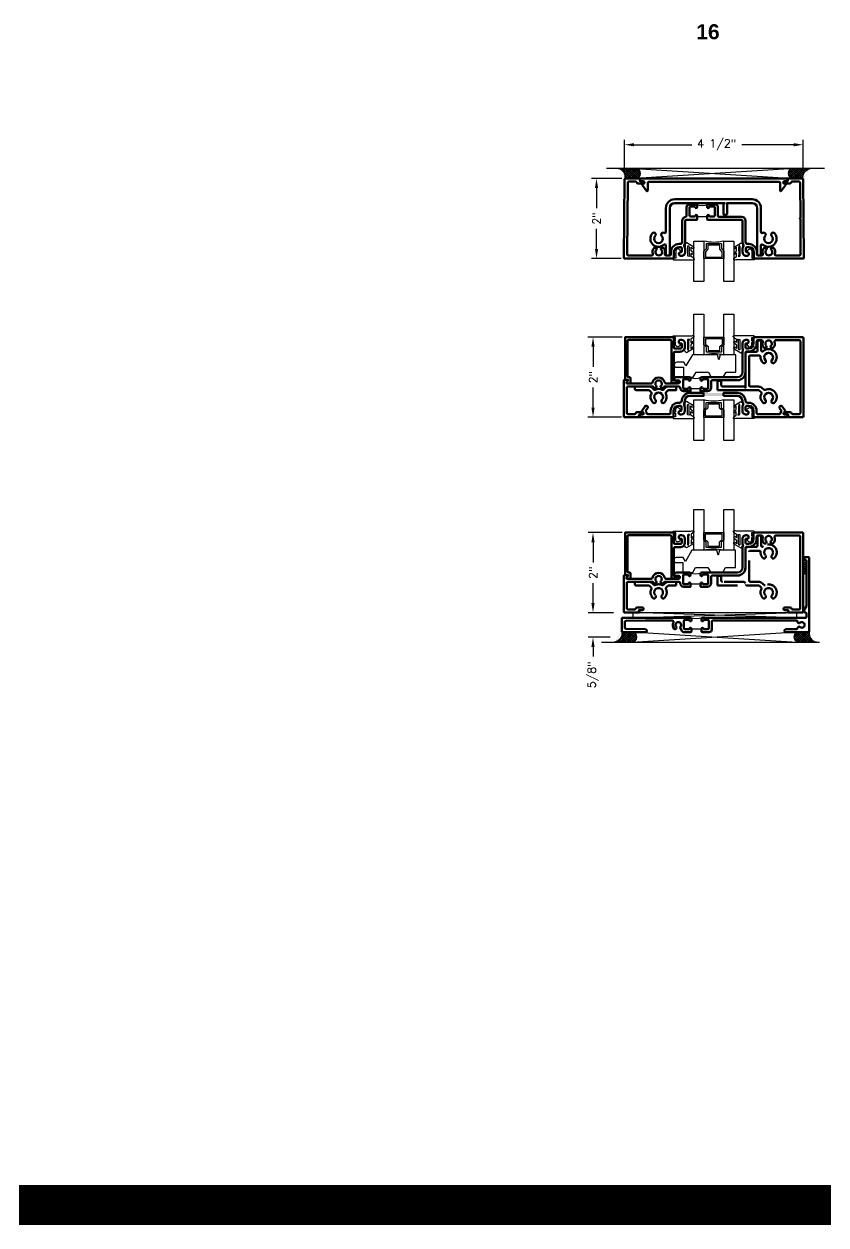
# Model space of a CAD drawing. Extents: x 0 to 139, y -15 to 75.
# Drawn here: x 31.69 to 36.7, y -0.25 to 7.26 of the extents above; entities that cross this region are included whole.
import ezdxf

# ---------------------------------------------------------------- set-up
doc = ezdxf.new("R2010")
doc.units = 0
doc.header["$MEASUREMENT"] = 0
doc.header["$PDMODE"] = 3
doc.linetypes.add('HIDDEN2', pattern=[0.1875, 0.125, -0.0625])
doc.layers.get('DEFPOINTS').update_dxf_attribs({"linetype": 'CONTINUOUS'})
for name, color, linetype in [('R-ANNO-DIMS', 3, 'CONTINUOUS'), ('R-ANNO-TEXT', 6, 'CONTINUOUS'), ('R-Det1', 4, 'CONTINUOUS'), ('R-Det2', 2, 'CONTINUOUS'), ('R-DET3', 5, 'CONTINUOUS'), ('R-OTLN', 1, 'CONTINUOUS'), ('R-PAT1', 5, 'CONTINUOUS'), ('TITLE', 7, 'CONTINUOUS')]:
    doc.layers.add(name, color=color, linetype=linetype)
doc.styles.get("Standard").update_dxf_attribs({"font": 'simplex'})
doc.styles.add('style1', font='arialbd.ttf')
doc.dimstyles.new('1-4size', dxfattribs={"dimtxt": 0.05, "dimasz": 0.06, "dimexe": 0.03125, "dimexo": 0.03125, "dimgap": 0.03125, "dimtad": 0, "dimdec": 5, "dimlfac": 4, "dimzin": 4, "dimdsep": 46, "dimlunit": 5, "dimtxsty": 'Standard', "dimcen": 0, "dimclrd": 256, "dimclre": 256, "dimclrt": 256, "dimadec": 0, "dimazin": 1, "dimtfac": 1, "dimtdec": 5, "dimtofl": 0, "dimtmove": 0, "dimatfit": 3, "dimfxl": 0, "dimfrac": 2, "dimtolj": 1, "dimtzin": 4, "dimarcsym": 0})
pattern_1 = [(45, (35.042626, 4.356529), (-0.006629126, 0.006629126), []), (135, (35.042626, 4.356529), (-0.006629126, -0.006629126), [])]
pattern_2 = [(45, (34.867723, 2.025177), (-0.006629126, 0.006629126), []), (135, (34.867723, 2.025177), (-0.006629126, -0.006629126), [])]

# ---------------------------------------------------------------- blocks, each defined once
blk = doc.blocks.new('*D102')
at = {"layer": 'DEFPOINTS', "color": 0}
for p in [(35.2461, 5.3025), (35.4587, 5.3025), (35.4553, 4.8026)]:
    blk.add_point(p, dxfattribs=at)
at = {"layer": 'R-ANNO-DIMS', "lineweight": -2}
for p, q in [((35.4274, 5.3025), (35.2148, 5.3025)), ((35.2461, 5.2425), (35.2461, 5.1172)), ((35.2461, 4.8626), (35.2461, 4.988)), ((35.4241, 4.8026), (35.2148, 4.8026))]:
    blk.add_line(p, q, dxfattribs=at)
at = {"layer": 'R-ANNO-DIMS'}
for points in [[(35.2361, 5.2425), (35.2561, 5.2425), (35.2461, 5.3025)], [(35.2361, 4.8626), (35.2561, 4.8626), (35.2461, 4.8026)]]:
    blk.add_solid(points, dxfattribs=at)
at = {"layer": 'R-ANNO-DIMS', "insert": (35.2461, 5.0526), "char_height": 0.05, "attachment_point": 5, "rotation": 90}
blk.add_mtext('\\A1;2"', dxfattribs=at)
blk = doc.blocks.new('*D89')
at = {"layer": 'DEFPOINTS', "color": 0}
for p in [(35.2682, 6.2943), (35.4567, 6.2943), (35.4533, 5.7944)]:
    blk.add_point(p, dxfattribs=at)
at = {"layer": 'R-ANNO-DIMS', "lineweight": -2}
for p, q in [((35.4254, 6.2943), (35.237, 6.2943)), ((35.2682, 6.2343), (35.2682, 6.1089)), ((35.2682, 5.8544), (35.2682, 5.9798)), ((35.422, 5.7944), (35.237, 5.7944))]:
    blk.add_line(p, q, dxfattribs=at)
at = {"layer": 'R-ANNO-DIMS'}
for points in [[(35.2582, 6.2343), (35.2782, 6.2343), (35.2682, 6.2943)], [(35.2582, 5.8544), (35.2782, 5.8544), (35.2682, 5.7944)]]:
    blk.add_solid(points, dxfattribs=at)
at = {"layer": 'R-ANNO-DIMS', "insert": (35.2682, 6.0443), "char_height": 0.05, "attachment_point": 5, "rotation": 90}
blk.add_mtext('\\A1;2"', dxfattribs=at)
blk = doc.blocks.new('*D90')
at = {"layer": 'DEFPOINTS', "color": 0}
for p in [(36.5595, 6.5053), (35.443, 6.2905), (36.5595, 6.2905)]:
    blk.add_point(p, dxfattribs=at)
at = {"layer": 'R-ANNO-DIMS', "lineweight": -2}
for p, q in [((35.443, 6.3218), (35.443, 6.5366)), ((36.5595, 6.3218), (36.5595, 6.5366)), ((35.503, 6.5053), (35.8629, 6.5053)), ((36.4995, 6.5053), (36.1754, 6.5053))]:
    blk.add_line(p, q, dxfattribs=at)
at = {"layer": 'R-ANNO-DIMS'}
for points in [[(35.503, 6.5153), (35.503, 6.4953), (35.443, 6.5053)], [(36.4995, 6.5153), (36.4995, 6.4953), (36.5595, 6.5053)]]:
    blk.add_solid(points, dxfattribs=at)
at = {"layer": 'R-ANNO-DIMS', "insert": (36.0192, 6.5053), "char_height": 0.05, "attachment_point": 5}
blk.add_mtext('\\A1;4 1/2"', dxfattribs=at)
blk = doc.blocks.new('*D88')
at = {"layer": 'DEFPOINTS', "color": 0}
for p in [(35.4587, 4.0811), (35.2461, 3.5805), (35.4063, 3.5805)]:
    blk.add_point(p, dxfattribs=at)
at = {"layer": 'R-ANNO-DIMS', "lineweight": -2}
for p, q in [((35.4275, 4.0811), (35.2149, 4.0811)), ((35.2461, 4.0211), (35.2461, 3.8954)), ((35.2461, 3.6405), (35.2461, 3.7662)), ((35.3751, 3.5805), (35.2149, 3.5805))]:
    blk.add_line(p, q, dxfattribs=at)
at = {"layer": 'R-ANNO-DIMS'}
for points in [[(35.2361, 4.0211), (35.2561, 4.0211), (35.2461, 4.0811)], [(35.2361, 3.6405), (35.2561, 3.6405), (35.2461, 3.5805)]]:
    blk.add_solid(points, dxfattribs=at)
at = {"layer": 'R-ANNO-DIMS', "insert": (35.2461, 3.8308), "char_height": 0.05, "attachment_point": 5, "rotation": 90}
blk.add_mtext('\\A1;2"', dxfattribs=at)
blk = doc.blocks.new('*D106')
at = {"layer": 'DEFPOINTS', "color": 0}
for p in [(35.2461, 3.5805), (35.4063, 3.5805), (35.384, 3.4272)]:
    blk.add_point(p, dxfattribs=at)
at = {"layer": 'R-ANNO-DIMS', "lineweight": -2}
for p, q in [((35.2461, 3.6405), (35.2461, 3.7005)), ((35.3751, 3.5805), (35.2149, 3.5805)), ((35.3528, 3.4272), (35.2149, 3.4272)), ((35.2461, 3.3672), (35.2461, 3.3072))]:
    blk.add_line(p, q, dxfattribs=at)
at = {"layer": 'R-ANNO-DIMS'}
for points in [[(35.2361, 3.6405), (35.2561, 3.6405), (35.2461, 3.5805)], [(35.2361, 3.3672), (35.2561, 3.3672), (35.2461, 3.4272)]]:
    blk.add_solid(points, dxfattribs=at)
at = {"layer": 'R-ANNO-DIMS', "insert": (35.2461, 3.1926), "char_height": 0.05, "attachment_point": 5, "rotation": 90}
blk.add_mtext('\\A1;5/8"', dxfattribs=at)
blk = doc.blocks.new('P2728 compress')
at = {"layer": 'R-Det2'}
for points in [[(175.978, 42.937), (176.028, 42.864), (176.119, 42.864), (176.088, 42.905)], [(176.117, 42.931), (176.175, 42.864), (176.267, 42.864), (176.235, 42.902)]]:
    blk.add_lwpolyline(points, dxfattribs=at)
blk.add_lwpolyline([(176.266, 42.927), (176.372, 42.753, -0.301952), (176.324, 42.713), (176.124, 42.713, 0.414214), (176.044, 42.633), (176.044, 42.594, 0.388879), (176.081, 42.554), (176.097, 42.553, 0.440011), (176.14, 42.593), (176.14, 42.607, -0.668179), (176.157, 42.614), (176.206, 42.566, -0.668179), (176.17, 42.48), (176.111, 42.48), (176.083, 42.441, -0.836323), (176.069, 42.447), (176.078, 42.48), (175.994, 42.48, 0.414214), (175.988, 42.474), (175.988, 42.424, -0.414214), (175.982, 42.418), (175.954, 42.418, -0.414214), (175.948, 42.424), (175.948, 42.862, 0.083245), (175.94, 42.911), (175.94, 42.911)], format="xyb", dxfattribs=at)
at = {"layer": 'R-Det2', "lineweight": 25}
blk.add_lwpolyline([(176.039, 42.79, 0.372312), (176.054, 42.778), (176.284, 42.778, 0.668179), (176.295, 42.803), (176.252, 42.812), (176.078, 42.811), (176.034, 42.824)], format="xyb", close=True, dxfattribs=at)
at = {"layer": 'R-Det2', "ltscale": 0.1}
for centre, radius, start, end in [((175.962, 42.92), 0.0237, 22.2345, 202.2345), ((176.251, 42.914), 0.0199, 40.2978, 220.2978), ((176.117, 42.901), 0.0297, 90, 171.5397)]:
    blk.add_arc(centre, radius, start, end, dxfattribs=at)

msp = doc.modelspace()

# ---------------------------------------------------------------- hatches: boundary and pattern name
at = {"layer": 'R-PAT1'}
h = msp.add_hatch(dxfattribs=at)
h.set_pattern_fill('ANSI37', color=256, scale=0.075, style=0)
h.set_pattern_definition(pattern_1)
edge = h.paths.add_edge_path()
edge.add_line((35.4024911, 6.3567481), (35.509652, 6.3567481))
edge.add_arc((35.509652, 6.3253042), 0.0314439, -87.46272372, 89.9999926, ccw=False)
edge.add_line((35.511044, 6.2938911), (35.4469964, 6.2942823))
edge.add_arc((35.3943719, 6.3038761), 0.0534918, 349.66809908, 441.2696477)
h = msp.add_hatch(dxfattribs=at)
h.set_pattern_fill('ANSI37', color=256, scale=0.075, style=0)
h.set_pattern_definition(pattern_1)
edge = h.paths.add_edge_path()
edge.add_line((36.6036173, 6.356682), (36.4964564, 6.356682))
edge.add_arc((36.4964564, 6.3252381), 0.0314439, 90.0000074, 267.46272372)
edge.add_line((36.4950644, 6.293825), (36.559112, 6.2942162))
edge.add_arc((36.6117365, 6.30381), 0.0534918, 98.7303523, 190.33190092, ccw=False)
msp.add_hatch(color=256, dxfattribs=at).paths.add_polyline_path([(36.0623371, 4.9358841), (36.0623371, 4.9546341), (35.9373371, 4.9546341), (35.9373371, 4.9358841)])
h = msp.add_hatch(dxfattribs=at)
h.set_pattern_fill('ANSI37', color=256, scale=0.075, style=0)
h.set_pattern_definition([(45, (34.867081, 3.065418), (-0.006629126, 0.006629126), []), (135, (34.867081, 3.065418), (-0.006629126, -0.006629126), [])])
h.paths.add_polyline_path([(36.5796705, 3.8236542), (36.5605194, 3.8236542), (36.5605194, 3.9027928), (36.5796705, 3.9027928)])
edge = h.paths.add_edge_path()
edge.add_line((36.5796705, 3.8236542), (36.5605194, 3.8236542))
h = msp.add_hatch(dxfattribs=at)
h.set_pattern_fill('ANSI37', color=256, scale=0.075, style=0)
h.set_pattern_definition(pattern_2)
edge = h.paths.add_edge_path()
edge.add_line((35.3813066, 3.3967909), (35.4884675, 3.3967909))
edge.add_arc((35.4884675, 3.4282348), 0.0314439, 270.0000074, 447.46272372)
edge.add_line((35.4898595, 3.4596479), (35.4258119, 3.4592567))
edge.add_arc((35.3731874, 3.4496629), 0.0534918, -81.2696477, 10.33190092, ccw=False)
h = msp.add_hatch(dxfattribs=at)
h.set_pattern_fill('ANSI37', color=256, scale=0.075, style=0)
h.set_pattern_definition(pattern_2)
edge = h.paths.add_edge_path()
edge.add_line((36.6423171, 3.3967909), (36.5351563, 3.3967909))
edge.add_arc((36.5351563, 3.4282348), 0.0314439, 92.53727628, 269.9999926, ccw=False)
edge.add_line((36.5337643, 3.4596479), (36.5978119, 3.4592567))
edge.add_arc((36.6504363, 3.4496629), 0.0534918, 169.66809908, 261.2696477)

# ---------------------------------------------------------------- linework, layer by layer
at = {"layer": 'R-Det1', "color": 5}
for p, q in [((36.693794, 6.3567481), (35.329794, 6.3567481)), ((35.298272, 3.395944), (36.662272, 3.395944))]:
    msp.add_line(p, q, dxfattribs=at)
at = {"layer": 'R-Det1', "lineweight": 50}
for points in [[(36.0020041, 6.2736852), (36.4082541, 6.2736852, -0.414213562), (36.4160041, 6.2659352), (36.4160041, 6.2194352, 0.722145632), (36.4227623, 6.2171962), (36.4512541, 6.2554748), (36.4417738, 6.2649551, -0.668184624), (36.4472538, 6.2781852), (36.4552541, 6.2781852, 0.414216407), (36.4630041, 6.2859352), (36.4630041, 6.2936852), (36.0020041, 6.2936852), (35.5410041, 6.2936852), (35.5410041, 6.2859352, 0.414216407), (35.5487541, 6.2781852), (35.5567543, 6.2781852, -0.668184624), (35.5622343, 6.2649551), (35.5527541, 6.2554748), (35.5812458, 6.2171962, 0.722145632), (35.5880041, 6.2194352), (35.5880041, 6.2659352, -0.414213562), (35.5957541, 6.2736852)], [(35.7896799, 5.2115071, 0.4144), (35.8209299, 5.2427571), (35.8209299, 5.2627571, 0.413978903), (35.7976799, 5.2860071), (35.7935549, 5.2860071, 1), (35.7935549, 5.2627571), (35.8009299, 5.2627571), (35.8009299, 5.2392571, -0.412903226), (35.7931799, 5.2315071), (35.7584299, 5.2315071, -0.412903226), (35.7506799, 5.2392571), (35.7506799, 5.3025071), (35.4464049, 5.3025071), (35.4464049, 5.0370071), (35.4651549, 5.0370071), (35.4570049, 5.0194071, 0.54845844), (35.4606549, 5.0137571), (35.4739049, 5.0137571, 0.413333333), (35.4814049, 5.0212571), (35.4814049, 5.0370071), (35.4814049, 5.0447571, 0.412903226), (35.4736549, 5.0525071), (35.4689049, 5.0525071, -0.413333333), (35.4614049, 5.0600071), (35.4614049, 5.2792571, -0.412903226), (35.4691549, 5.2870071), (35.7279299, 5.2870071, -0.412903226), (35.7356799, 5.2792571), (35.7356799, 5.0234571, 0.437927019), (35.7440549, 5.0157321), (35.7791299, 5.0185321, 0.963981017), (35.7786549, 5.0310071), (35.7506799, 5.0310071), (35.7506799, 5.2037571, -0.412903226), (35.7584299, 5.2115071), (35.7896799, 5.2115071)], [(35.9373371, 4.9546341), (35.8513371, 4.9546341, 0.398640607), (35.8014085, 4.9073059, -0.398640607), (35.7859307, 4.8926341), (35.7810871, 4.8926341, 0.178683048), (35.7485991, 4.8806411), (35.7430801, 4.8806411), (35.7430801, 4.8751221, 0.178683048), (35.7310871, 4.8426341), (35.7310871, 4.8291341, -0.413333333), (35.7235871, 4.8216341), (35.5886621, 4.8216341, -0.384292738), (35.5809621, 4.8286341, 0.125027091), (35.5767121, 4.8406841, -0.3082191), (35.5768371, 4.8449841), (35.5872121, 4.8589091, 0.615742841), (35.5796871, 4.8738841), (35.5788871, 4.8738841, 0.239176885), (35.5726621, 4.8707591), (35.5531651, 4.8445497, 0.372121531), (35.5536413, 4.8380299), (35.5600621, 4.8316091, -0.667873573), (35.5545871, 4.8183841), (35.5465871, 4.8183841, 0.416132723), (35.5388371, 4.8106341), (35.5388371, 4.8053841, 0.414213562), (35.5413371, 4.8028841), (35.7448371, 4.8028841, 0.414213562), (35.7498371, 4.8078841), (35.7498371, 4.8426341, -0.414213562), (35.7810871, 4.8738841), (35.7923371, 4.8738841, -0.412903226), (35.8000871, 4.8661341), (35.8000871, 4.8476341, -0.414213562), (35.7950871, 4.8426341), (35.7929871, 4.8426341, 1.011839456), (35.7927121, 4.8193841), (35.7968371, 4.8193841, 0.413978903), (35.8200871, 4.8426341), (35.8200871, 4.8627091, 0.143865672), (35.8151121, 4.8795841, -0.292539715), (35.8151121, 4.8879591, 0.142565659), (35.8200869, 4.904773, -0.412912468), (35.8513366, 4.9358841), (35.9373371, 4.9358841)], [(36.0623371, 4.9358841), (36.1483372, 4.9358841, -0.413515847), (36.1795871, 4.9047086, 0.143455795), (36.1845371, 4.8879591, -0.292539715), (36.1845371, 4.8795841, 0.145286571), (36.1795871, 4.8627091), (36.1795871, 4.8426341, 0.415053763), (36.2028371, 4.8193841), (36.2069621, 4.8193841, 1.012901092), (36.2066621, 4.8426341), (36.2045871, 4.8426341, -0.414213562), (36.1995871, 4.8476341), (36.1995871, 4.8661341, -0.416132723), (36.2073371, 4.8738841), (36.2185871, 4.8738841, -0.414213562), (36.2498371, 4.8426341), (36.2498371, 4.8078841, 0.414213562), (36.2548371, 4.8028841), (36.4583371, 4.8028841, 0.414213562), (36.4608371, 4.8053841), (36.4608371, 4.8106341, 0.412903226), (36.4530871, 4.8183841), (36.4450871, 4.8183841, -0.669038966), (36.4395871, 4.8316091), (36.4460231, 4.8380282, 0.372650912), (36.4465023, 4.8445548), (36.4269871, 4.8707591, 0.238328156), (36.4207871, 4.8738841), (36.4199621, 4.8738841, 0.615742841), (36.4124371, 4.8589091), (36.4228121, 4.8449841, -0.3082191), (36.4229371, 4.8406841, 0.121337447), (36.4186871, 4.8286341, -0.384292738), (36.4109871, 4.8216341), (36.2760871, 4.8216341, -0.416670611), (36.2685871, 4.8291341), (36.2685871, 4.8426341, 0.414213562), (36.2185871, 4.8926341), (36.2137435, 4.8926341, -0.398640607), (36.1982657, 4.9073059, 0.398640607), (36.1483371, 4.9546341), (36.0623371, 4.9546341)], [(35.7896302, 3.9901319, 0.4144), (35.8208802, 4.0213819), (35.8208802, 4.0413819, 0.413978903), (35.7976302, 4.0646319), (35.7935052, 4.0646319, 1), (35.7935052, 4.0413819), (35.8008802, 4.0413819), (35.8008802, 4.0178819, -0.412903226), (35.7931302, 4.0101319), (35.7583802, 4.0101319, -0.412903226), (35.7506302, 4.0178819), (35.7506302, 4.0811319), (35.4463552, 4.0811319), (35.4463552, 3.8156319), (35.4651052, 3.8156319), (35.4569552, 3.7980319, 0.54845844), (35.4606052, 3.7923819), (35.4738552, 3.7923819, 0.413333333), (35.4813552, 3.7998819), (35.4813552, 3.8156319), (35.4813552, 3.8233819, 0.412903226), (35.4736052, 3.8311319), (35.4688552, 3.8311319, -0.413333333), (35.4613552, 3.8386319), (35.4613552, 4.0578819, -0.412903226), (35.4691052, 4.0656319), (35.7278802, 4.0656319, -0.412903226), (35.7356302, 4.0578819), (35.7356302, 3.8020819, 0.437927019), (35.7440052, 3.7943569), (35.7790802, 3.7971569, 0.963981017), (35.7786052, 3.8096319), (35.7506302, 3.8096319), (35.7506302, 3.9823819, -0.412903226), (35.7583802, 3.9901319), (35.7896302, 3.9901319)], [(36.5665619, 3.9230067), (36.5665619, 3.9155067, 0.414213562), (36.5715619, 3.9105067), (36.5753119, 3.9105067, -0.414213562), (36.5803119, 3.9055067), (36.5803119, 3.6223224), (36.5665619, 3.5985067), (36.5665619, 3.5860067, 0.414213562), (36.5715619, 3.5810067), (36.5753119, 3.5810067, -0.414213562), (36.5803119, 3.5760067), (36.5803119, 3.5542567, -0.414213562), (36.5753119, 3.5492567), (35.9316865, 3.5492567, 0.414213562), (35.9239365, 3.5415067), (35.9239365, 3.5330067, 0.414213562), (35.9301865, 3.5267567, 0.414213562), (35.9364365, 3.5330067, -0.414213562), (35.9401865, 3.5367567), (35.9631865, 3.5367567, -0.414213562), (35.9709365, 3.5290067), (35.9709365, 3.4845067, -0.414213562), (35.9631865, 3.4767567), (35.9401865, 3.4767567, -0.414213562), (35.9364365, 3.4805067, 0.414213562), (35.9301865, 3.4867567, 0.414213562), (35.9239365, 3.4805067), (35.9239365, 3.4805067), (35.9239365, 3.4767567), (35.9239365, 3.4630067), (35.9276865, 3.4592567), (35.9729365, 3.4592567, 0.414213562), (35.9884365, 3.4747567), (35.9884365, 3.5240067, -0.414213562), (35.9961865, 3.5317567), (36.5167258, 3.5317567, -0.412385657), (36.5244757, 3.5240551, 0.266276578), (36.5283505, 3.5173918), (36.5328558, 3.5147906, 0.362476227), (36.5375907, 3.5156127, -2.733900699), (36.5375435, 3.4930297, 0.363658542), (36.5327985, 3.4938637), (36.5282843, 3.4912574, 0.268624158), (36.5244094, 3.4845262, -0.41495143), (36.5166594, 3.4767567), (36.4503119, 3.4767567, 1), (36.4503119, 3.4592567), (36.5928119, 3.4592567, 0.414213562), (36.5978119, 3.4642567), (36.5978119, 3.9230067, 0.414213562), (36.5928119, 3.9280067), (36.5715619, 3.9280067, 0.414213562)], [(35.8614365, 3.4767567), (35.8614365, 3.4805067), (35.8614365, 3.4805067, 0.414213562), (35.8551865, 3.4867567, 0.414213562), (35.8489365, 3.4805067, -0.414213562), (35.8451865, 3.4767567), (35.8221865, 3.4767567, -0.414213562), (35.8144365, 3.4845067), (35.8144365, 3.5290067, -0.414213562), (35.8221865, 3.5367567), (35.8451865, 3.5367567, -0.414213562), (35.8489365, 3.5330067, 0.414213562), (35.8551865, 3.5267567, 0.414213562), (35.8614365, 3.5330067), (35.8614365, 3.5415067, 0.414213562), (35.8536865, 3.5492567), (35.4308119, 3.5492567, 0.414213562), (35.4258119, 3.5442567), (35.4258119, 3.4642567, 0.414213562), (35.4308119, 3.4592567), (35.5733119, 3.4592567, 1), (35.5733119, 3.4767567), (35.4535619, 3.4792567, -0.414213562), (35.4458119, 3.4870067), (35.4458119, 3.5215067, -0.414213562), (35.4535619, 3.5292567), (35.5733119, 3.5317567), (35.7415221, 3.5317567, -0.562985286), (35.7483954, 3.5204263, 0.319532995), (35.7539921, 3.4802237, 0.502039847), (35.7663379, 3.4816703), (35.7689391, 3.4861756, 0.362476227), (35.7681171, 3.4909105, -2.733900699), (35.7907, 3.4908633, 0.363658542), (35.789866, 3.4861183), (35.8009001, 3.4670067, 0.267949192), (35.8143235, 3.4592567), (35.8576865, 3.4592567), (35.8614365, 3.4630067)]]:
    msp.add_lwpolyline(points, format="xyb", close=True, dxfattribs=at)
at = {"layer": 'R-Det2'}
for points in [[(36.0642027, 5.9030818), (36.1267027, 5.9030818), (36.1267027, 5.6495609), (36.0642027, 5.6495609), (36.0642027, 5.7935818), (35.9392027, 5.7935818), (35.9392027, 5.6495609), (35.8767027, 5.6495609), (35.8767027, 5.9030818), (35.9392027, 5.9030818), (35.9392027, 5.7935818), (35.9392027, 5.8405818), (35.9547027, 5.8560818), (35.9547027, 5.8873318), (36.0487027, 5.8873318), (36.0487027, 5.8560818), (36.0642027, 5.8405818), (36.0642027, 5.7935818), (36.0642027, 5.9030818, -0.123310184), (35.9392027, 5.9030818, 0.875557935)], [(35.9393734, 5.1931321), (35.8768734, 5.1931321), (35.8768734, 5.446653), (35.9393734, 5.446653), (35.9393734, 5.3026321), (36.0643734, 5.3026321), (36.0643734, 5.446653), (36.1268734, 5.446653), (36.1268734, 5.1931321), (36.0643734, 5.1931321), (36.0643734, 5.3026321), (36.0643734, 5.2556321), (36.0488734, 5.2401321), (36.0488734, 5.2088821), (35.9548734, 5.2088821), (35.9548734, 5.2401321), (35.9393734, 5.2556321), (35.9393734, 5.3026321), (35.9393734, 5.1931321, -0.123310184), (36.0643734, 5.1931321, 0.875557935)], [(36.0627506, 4.9103618), (36.1252506, 4.9103618), (36.1252506, 4.6568408), (36.0627506, 4.6568408), (36.0627506, 4.8008618), (35.9377506, 4.8008618), (35.9377506, 4.6568408), (35.8752506, 4.6568408), (35.8752506, 4.9103618), (35.9377506, 4.9103618), (35.9377506, 4.8008618), (35.9377506, 4.8478618), (35.9532506, 4.8633618), (35.9532506, 4.8946118), (36.0472506, 4.8946118), (36.0472506, 4.8633618), (36.0627506, 4.8478618), (36.0627506, 4.8008618), (36.0627506, 4.9103618, -0.123310184), (35.9377506, 4.9103618, 0.875557935)], [(35.9377505, 3.9717094), (35.8752505, 3.9717094), (35.8752505, 4.2252304), (35.9377505, 4.2252304), (35.9377505, 4.0812094), (36.0627505, 4.0812094), (36.0627505, 4.2252304), (36.1252505, 4.2252304), (36.1252505, 3.9717094), (36.0627505, 3.9717094), (36.0627505, 4.0812094), (36.0627505, 4.0342094), (36.0472505, 4.0187094), (36.0472505, 3.9874594), (35.9532505, 3.9874594), (35.9532505, 4.0187094), (35.9377505, 4.0342094), (35.9377505, 4.0812094), (35.9377505, 3.9717094, -0.123310184), (36.0627505, 3.9717094, 0.875557935)]]:
    msp.add_lwpolyline(points, format="xyb", dxfattribs=at)
for points in [[(36.0542027, 5.8035818), (36.0542027, 5.8364396), (36.0387027, 5.8519396), (36.0387027, 5.8773318), (35.9647027, 5.8773318), (35.9647027, 5.8519396), (35.9492027, 5.8364396), (35.9492027, 5.8035818), (36.0542027, 5.8035818)], [(35.9493734, 5.2926321), (35.9493734, 5.2597742), (35.9648734, 5.2442742), (35.9648734, 5.2188821), (36.0388734, 5.2188821), (36.0388734, 5.2442742), (36.0543734, 5.2597742), (36.0543734, 5.2926321), (35.9493734, 5.2926321)], [(36.0527506, 4.8108618), (36.0527506, 4.8437196), (36.0372506, 4.8592196), (36.0372506, 4.8846118), (35.9632506, 4.8846118), (35.9632506, 4.8592196), (35.9477506, 4.8437196), (35.9477506, 4.8108618), (36.0527506, 4.8108618)], [(35.9477505, 4.0712094), (35.9477505, 4.0383516), (35.9632505, 4.0228516), (35.9632505, 3.9974594), (36.0372505, 3.9974594), (36.0372505, 4.0228516), (36.0527505, 4.0383516), (36.0527505, 4.0712094), (35.9477505, 4.0712094)]]:
    msp.add_lwpolyline(points, dxfattribs=at)
msp.add_lwpolyline([(35.966901, 5.0838819), (35.9849432, 5.0526319), (36.0598667, 5.0526319), (36.0779089, 5.0838819), (36.1393944, 5.0838819), (36.1393944, 5.1931321), (36.0403166, 5.1931321), (36.0319432, 5.1618821), (36.0235698, 5.1931321), (35.8675351, 5.1931321), (35.826868, 5.1226946), (35.8133363, 5.1461321), (35.7689627, 5.1461321, 0.414213562), (35.7534627, 5.1306321), (35.7534627, 5.1303821, 0.414213562), (35.7689627, 5.1148821), (35.8112694, 5.1148821), (35.8112694, 5.0526319), (35.8724432, 5.0526319), (35.8904854, 5.0838819)], format="xyb", close=True, dxfattribs=at)
at = {"layer": 'R-Det2', "color": 2}
msp.add_lwpolyline([(35.9638358, 3.8624592), (35.981878, 3.8312092), (36.0568016, 3.8312092), (36.0748438, 3.8624592), (36.1363293, 3.8624592), (36.1363293, 3.9717095), (36.0372515, 3.9717095), (36.028878, 3.9404595), (36.0205046, 3.9717095), (35.86447, 3.9717095), (35.8238028, 3.901272), (35.8102712, 3.9247095), (35.7658976, 3.9247095, 0.414213562), (35.7503976, 3.9092095), (35.7503976, 3.9089595, 0.414213562), (35.7658976, 3.8934595), (35.8082043, 3.8934595), (35.8082043, 3.8312092), (35.869378, 3.8312092), (35.8874202, 3.8624592)], format="xyb", close=True, dxfattribs=at)
at = {"layer": 'R-DET3'}
for p, q in [((35.509652, 6.3567481), (36.5037541, 6.2934355)), ((36.5037541, 6.3559355), (35.511044, 6.2938911)), ((35.4950619, 3.5492567), (36.5168119, 3.5824475)), ((36.5168119, 3.5492567), (35.4950619, 3.5824475)), ((35.4950619, 3.5824475), (36.5168119, 3.5824475)), ((35.4950619, 3.5824475), (35.4950619, 3.5492567)), ((36.5168119, 3.5824475), (36.5168119, 3.5492567)), ((36.4883119, 3.3967567), (35.4883119, 3.4592567)), ((35.4883119, 3.3967567), (36.4883119, 3.4592567))]:
    msp.add_line(p, q, dxfattribs=at)
at = {"layer": 'R-DET3', "lineweight": 50}
for points in [[(36.0612335, 6.1333146), (36.0612335, 6.0742012, 0.414213562), (36.0689835, 6.0664512), (36.0767335, 6.0664512, 0.414213562), (36.0844835, 6.0742012), (36.0844835, 6.1410646), (36.2409828, 6.1410646, -0.414213562), (36.2722328, 6.1098146), (36.2722328, 5.8208146, 0.414213562), (36.2799828, 5.8130646), (36.2877328, 5.8130646, 0.414213562), (36.2954828, 5.8208146), (36.2954828, 5.8750239, -0.651659058), (36.3084549, 5.8807503, 0.956981471), (36.3796555, 5.952247, 0.506230383), (36.3610309, 5.9501908, 0.327818123), (36.3625414, 5.9365095, -2.278081172), (36.3224243, 5.9365095, 0.327818123), (36.3239348, 5.9501908, 0.431131542), (36.3074866, 5.9540957, -0.596649599), (36.2954828, 5.960574), (36.2954828, 6.1098146, 0.414213562), (36.2409828, 6.1643146), (35.9987335, 6.1643146), (35.7564841, 6.1643146, 0.414213562), (35.7019841, 6.1098146), (35.7019841, 5.960574, -0.596649599), (35.6899803, 5.9540957, 0.431131542), (35.6735322, 5.9501908, 0.327818123), (35.6750426, 5.9365095, -2.278081172), (35.6349255, 5.9365095, 0.327818123), (35.636436, 5.9501908, 0.506230383), (35.6178114, 5.952247, 0.956981471), (35.689012, 5.8807503, -0.651659058), (35.7019841, 5.8750239), (35.7019841, 5.8208146, 0.414213562), (35.7097341, 5.8130646), (35.7174841, 5.8130646, 0.414213562), (35.7252341, 5.8208146), (35.7252341, 6.1098146, -0.414213562), (35.7564841, 6.1410646), (35.9129835, 6.1410646), (35.9987335, 6.1410646), (36.0689835, 6.1410646)], [(36.024724, 4.9705074), (36.1984954, 4.9705074), (36.2022454, 4.9742574), (36.2059954, 4.9705074), (36.2813509, 4.9705074, -0.198912367), (36.2868309, 4.9682375), (36.2966876, 4.9583808, -0.318046065), (36.2981984, 4.9495554, 0.306554229), (36.3065788, 4.8935747, 0.506230383), (36.3252034, 4.8956309, 0.327818123), (36.323693, 4.9093122, -2.278081172), (36.36381, 4.9093122, 0.327818123), (36.3622996, 4.8956309, 0.506230383), (36.3809242, 4.8935747, 0.825601817), (36.3219532, 4.9733102, -0.318046065), (36.3131279, 4.974821), (36.3032712, 4.9846777, 0.198912367), (36.2813509, 4.9937574), (36.2295025, 4.9937574, -0.414213562), (36.2217525, 5.0015074), (36.2217525, 5.1806732, -0.414213562), (36.2295025, 5.1884232), (36.2855745, 5.1884232, -0.428959716), (36.2933148, 5.1802853, 0.201044496), (36.3065788, 5.1435747, 0.061644757), (36.3087552, 5.141726, 0.431131542), (36.3252034, 5.1456309, 0.327818123), (36.323693, 5.1593122, -2.278081172), (36.36381, 5.1593122, 0.327818123), (36.3622996, 5.1456309, 0.506230383), (36.3809242, 5.1435747, 0.956981471), (36.3097236, 5.2150714, -0.651659058), (36.2967515, 5.2207978), (36.2967515, 5.2750071, 0.414213562), (36.2890015, 5.2827571), (36.2812515, 5.2827571, 0.414213562), (36.2735015, 5.2750071), (36.2735015, 5.2194232, -0.414213562), (36.2657515, 5.2116732), (36.2140025, 5.2116732, 0.414213562), (36.1985025, 5.1961732), (36.1985025, 4.9862477), (36.1909928, 4.9937574), (36.055724, 4.9937574, -0.414213562), (36.047974, 5.0015074), (36.047974, 5.0230074, 0.414213562), (36.040224, 5.0307574), (36.032474, 5.0307574, 0.414213562), (36.024724, 5.0230074), (36.024724, 4.9860074)], [(35.5080676, 4.9872571), (35.5080676, 4.9795071, 0.414213562), (35.5158176, 4.9717571), (35.5939145, 4.9717571, -0.198912367), (35.5993945, 4.9694872), (35.6092537, 4.959628, -0.318046065), (35.6107645, 4.9508027, 0.306554229), (35.6191449, 4.8948219, 0.506230383), (35.6377695, 4.8968782, 0.327818123), (35.6362591, 4.9105594, -2.278081172), (35.6763761, 4.9105594, 0.327818123), (35.6748657, 4.8968782, 0.506230383), (35.6934903, 4.8948219, 0.306554229), (35.7018707, 4.9508027, -0.318046065), (35.7033815, 4.959628), (35.7132382, 4.9694847, -0.198912367), (35.7187182, 4.9717546), (35.7659151, 4.9717546), (35.7659151, 4.9950046), (35.7188218, 4.9950046, 0.198912367), (35.6967247, 4.9858517), (35.6869412, 4.9760682, -0.318046065), (35.6781159, 4.9745575, 0.226939718), (35.6345193, 4.9745575, -0.318046065), (35.625694, 4.9760682), (35.615908, 4.9858542, 0.198912367), (35.5938109, 4.9950071), (35.5158176, 4.9950071, 0.414213562)]]:
    msp.add_lwpolyline(points, format="xyb", close=True, dxfattribs=at)
at = {"layer": 'R-DET3', "linetype": 'HIDDEN2', "lineweight": 50}
for points in [[(36.2217689, 3.9604228, -0.414213562), (36.2295189, 3.9681728), (36.2855909, 3.9681728, -0.428959716), (36.2933312, 3.9600348, 0.201044496), (36.3065952, 3.9233242, 0.061644757), (36.3087717, 3.9214756, 0.431131542), (36.3252198, 3.9253805, 0.327818123), (36.3237094, 3.9390617, -2.278081172), (36.3638264, 3.9390617, 0.327818123), (36.362316, 3.9253805, 0.506230383), (36.3809406, 3.9233242, 0.956981471), (36.30974, 3.9948209, -0.651659058), (36.2967679, 4.0005474), (36.2967679, 4.0547567, 0.414213562), (36.2890179, 4.0625067), (36.2812679, 4.0625067, 0.414213562), (36.2735179, 4.0547567), (36.2735179, 3.9991728, -0.414213562), (36.2657679, 3.9914228), (36.2140189, 3.9914228, 0.414213562), (36.1985189, 3.9759228), (36.1985189, 3.7659972), (36.1910092, 3.7735069), (36.0557404, 3.7735069, -0.414213562), (36.0479904, 3.7812569), (36.0479904, 3.8027569, 0.414213562), (36.0402404, 3.8105069), (36.0324904, 3.8105069, 0.414213562), (36.0247404, 3.8027569), (36.0247404, 3.7502569), (36.1985118, 3.7502569), (36.2022618, 3.7540069), (36.2060118, 3.7502569), (36.2813673, 3.7502569, -0.198912367), (36.2868473, 3.747987), (36.296704, 3.7381303, -0.318046065), (36.2982148, 3.729305, 0.306554229), (36.3065952, 3.6733242, 0.506230383), (36.3252198, 3.6753805, 0.327818123), (36.3237094, 3.6890617, -2.278081172), (36.3638264, 3.6890617, 0.327818123), (36.362316, 3.6753805, 0.506230383), (36.3809406, 3.6733242, 0.825601817), (36.3219696, 3.7530598, -0.318046065), (36.3131443, 3.7545705), (36.3032876, 3.7644273, 0.198912367), (36.2813673, 3.7735069), (36.2295189, 3.7735069, -0.414213562), (36.2217689, 3.7812569)], [(35.5080179, 3.7657594), (35.5080179, 3.7580094, 0.414213562), (35.5157679, 3.7502594), (35.5938648, 3.7502594, -0.198912367), (35.5993448, 3.7479895), (35.609204, 3.7381303, -0.318046065), (35.6107148, 3.729305, 0.306554229), (35.6190952, 3.6733242, 0.506230383), (35.6377198, 3.6753805, 0.327818123), (35.6362094, 3.6890617, -2.278081172), (35.6763264, 3.6890617, 0.327818123), (35.674816, 3.6753805, 0.506230383), (35.6934406, 3.6733242, 0.306554229), (35.701821, 3.729305, -0.318046065), (35.7033318, 3.7381303), (35.7131885, 3.747987, -0.198912367), (35.7186685, 3.7502569), (35.7658654, 3.7502569), (35.7658654, 3.7735069), (35.7187721, 3.7735069, 0.198912367), (35.696675, 3.764354), (35.6868915, 3.7545705, -0.318046065), (35.6780662, 3.7530598, 0.226939718), (35.6344696, 3.7530598, -0.318046065), (35.6256443, 3.7545705), (35.6158583, 3.7643565, 0.198912367), (35.5937612, 3.7735094), (35.5157679, 3.7735094, 0.414213562)]]:
    msp.add_lwpolyline(points, format="xyb", close=True, dxfattribs=at)
at = {"layer": 'R-OTLN', "lineweight": 50}
for points in [[(35.8974476, 6.0565737), (35.8974476, 6.0603237, 0.414213562), (35.8911976, 6.0665737, 0.414213562), (35.8849476, 6.0603237, -0.414213562), (35.8811976, 6.0565737), (35.8569476, 6.0565737, -0.414213562), (35.8491976, 6.0643237), (35.8491976, 6.1113237, -0.414213562), (35.8569476, 6.1190737), (35.8811976, 6.1190737, -0.414213562), (35.8849476, 6.1153237, 0.414213562), (35.8911976, 6.1090737, 0.414213562), (35.8974476, 6.1153237), (35.8974476, 6.1238237, 0.414213562), (35.8896976, 6.1315737), (35.8459476, 6.1315737, 0.414213562), (35.8304476, 6.1160737), (35.8304476, 6.0623963, -0.356997407), (35.8242314, 6.0547996, 0.356997407), (35.8029758, 6.0288237), (35.8029758, 5.8978237, -0.414213562), (35.7904758, 5.8853237), (35.7839758, 5.8853237, 0.414213562), (35.7327258, 5.8340737), (35.7327258, 5.8208237, -0.414213562), (35.7249758, 5.8130737), (35.7033227, 5.8130737, -0.502843599), (35.6959027, 5.8230612, 0.255648429), (35.6880104, 5.8605131, 0.219037625), (35.6851623, 5.8618237), (35.6775787, 5.8618237, 0.670540707), (35.6725656, 5.8496085, -2.436667768), (35.6428859, 5.8496085, 0.670540707), (35.6378728, 5.8618237), (35.6302892, 5.8618237, 0.219037625), (35.6274411, 5.8605131, 0.255648429), (35.6195488, 5.8230612, -0.502843599), (35.6121288, 5.8130737), (35.4669448, 5.8130737, -0.416728412), (35.4591951, 5.8208902), (35.4630277, 6.2676444, -0.414205806), (35.4708437, 6.2753277), (35.5115327, 6.2749797, -0.358249069), (35.5190824, 6.2686649, 0.358249069), (35.5266321, 6.2623501), (35.5602245, 6.2620628, 1.000029034), (35.5603575, 6.2775622), (35.5420101, 6.2777192, -0.577350003), (35.5388107, 6.2833717), (35.5429851, 6.2904613, 0.577350003), (35.5412788, 6.293476), (35.4469964, 6.2942823, 0.414205806), (35.4432236, 6.2905645), (35.4389988, 5.7980966, 0.416003879), (35.4427487, 5.7943237), (35.7477258, 5.7943237, 0.414213562), (35.7514758, 5.7980737), (35.7514758, 5.8340737, -0.414213562), (35.7827258, 5.8653237), (35.7939758, 5.8653237, -0.414213562), (35.8017258, 5.8575737), (35.8017258, 5.8378237, -0.414213562), (35.7979758, 5.8340737), (35.7943505, 5.8340737, 1), (35.7943505, 5.8108237), (35.7983677, 5.8108237, 0.415572152), (35.8217258, 5.8340737), (35.8217258, 5.8540737, 0.145063949), (35.8166795, 5.8711009, -0.296364458), (35.8166795, 5.8795465, 0.145063949), (35.8217258, 5.8965737), (35.8217258, 6.0288237, -0.414213562), (35.8294758, 6.0365737), (35.8949476, 6.0365737), (35.8974476, 6.0390737)], [(35.9599476, 6.0390737), (35.9624476, 6.0365737), (36.1734758, 6.0365737, -0.414213562), (36.1812258, 6.0288237), (36.1812258, 5.8965737, 0.145063949), (36.186272, 5.8795465, -0.296364458), (36.186272, 5.8711009, 0.145063949), (36.1812258, 5.8540737), (36.1812258, 5.8340737, 0.415572469), (36.2045838, 5.8108237), (36.208601, 5.8108237, 1), (36.208601, 5.8340737), (36.2049758, 5.8340737, -0.414213562), (36.2012258, 5.8378237), (36.2012258, 5.8575737, -0.414213562), (36.2089758, 5.8653237), (36.2202258, 5.8653237, -0.414213562), (36.2514758, 5.8340737), (36.2514758, 5.7980737, 0.414213562), (36.2552258, 5.7943237), (36.5602028, 5.7943237, 0.416003879), (36.5639527, 5.7980966), (36.5597279, 6.2905645, 0.414205806), (36.5559552, 6.2942823), (36.4616727, 6.293476, 0.577350003), (36.4599664, 6.2904613), (36.4641408, 6.2833717, -0.577350003), (36.4609414, 6.2777192), (36.442594, 6.2775622, 1.000029034), (36.442727, 6.2620628), (36.4760694, 6.262348, 0.358249069), (36.4836191, 6.2686628, -0.358249069), (36.4911688, 6.2749776), (36.5321078, 6.2753277, -0.414205806), (36.5399238, 6.2676444), (36.5418082, 6.0479856), (36.5380578, 6.0442352), (36.5418732, 6.0404089), (36.5437564, 5.8208902, -0.416728412), (36.5360067, 5.8130737), (36.3908227, 5.8130737, -0.502843599), (36.3834027, 5.8230612, 0.255648429), (36.3755104, 5.8605131, 0.219037625), (36.3726623, 5.8618237), (36.3650787, 5.8618237, 0.670540707), (36.3600656, 5.8496085, -2.436667768), (36.3303859, 5.8496085, 0.670540707), (36.3253728, 5.8618237), (36.3177892, 5.8618237, 0.219037625), (36.3149411, 5.8605131, 0.255648429), (36.3070488, 5.8230612, -0.502843599), (36.2996288, 5.8130737), (36.2779758, 5.8130737, -0.414213562), (36.2702258, 5.8208237), (36.2702258, 5.8340737, 0.414213562), (36.2189758, 5.8853237), (36.2124758, 5.8853237, -0.414213562), (36.1999758, 5.8978237), (36.1999758, 6.0288237, 0.414213562), (36.1734758, 6.0553237), (36.0347601, 6.0553237, -0.414213562), (36.0269476, 6.0631362), (36.0269476, 6.1160737, 0.414213562), (36.0114476, 6.1315737), (35.9676976, 6.1315737, 0.414213562), (35.9599476, 6.1238237), (35.9599476, 6.1153237, 0.414213562), (35.9661976, 6.1090737, 0.414213562), (35.9724476, 6.1153237, -0.414213562), (35.9761976, 6.1190737), (36.0004476, 6.1190737, -0.414213562), (36.0081976, 6.1113237), (36.0081976, 6.0643237, -0.414213562), (36.0004476, 6.0565737), (35.9761976, 6.0565737, -0.414213562), (35.9724476, 6.0603237, 0.414213562), (35.9661976, 6.0665737, 0.414213562), (35.9599476, 6.0603237), (35.9599476, 6.0565737)], [(35.9921651, 5.0338819), (36.1485686, 5.0338819, 0.414213562), (36.1985686, 5.0838819), (36.1985686, 5.2051319, -0.414213562), (36.2063186, 5.2128819), (36.2188191, 5.2128819, 0.414213562), (36.2688191, 5.2628819), (36.2688191, 5.2761319, -0.414213562), (36.2765691, 5.2838819), (36.2991354, 5.2838819, -0.504614175), (36.3065426, 5.2738525, 0.27464271), (36.3159171, 5.2351319), (36.3235733, 5.2351319, 0.675179933), (36.3292101, 5.2483575, -2.346352149), (36.3584251, 5.2483575, 0.675213047), (36.3640618, 5.2351316), (36.371718, 5.2351318, 0.274643221), (36.3810926, 5.2738525, -0.504614175), (36.3884998, 5.2838819), (36.5340691, 5.2838819, -0.414213562), (36.5418191, 5.2761319), (36.5418191, 4.8291319, -0.414213562), (36.5340691, 4.8213819), (36.494384, 4.8213819, -0.358249069), (36.4867805, 4.8276319, 0.358249069), (36.4791771, 4.8338819), (36.4450691, 4.8338819, 1), (36.4450691, 4.8183819), (36.4636672, 4.8183819, -0.577350269), (36.4669148, 4.8127569), (36.4630177, 4.8060069, 0.577350269), (36.4649662, 4.8026319), (36.5568191, 4.8026319, 0.414213562), (36.5605691, 4.8063819), (36.5605691, 5.2988819, 0.414213562), (36.5568191, 5.3026319), (36.2538191, 5.3026319, 0.414213562), (36.2500691, 5.2988819), (36.2500691, 5.2628819, -0.414213562), (36.2188191, 5.2316319), (36.2075688, 5.2316319, -0.414213562), (36.1998188, 5.2393819), (36.1998188, 5.2628816), (36.2071941, 5.2628816, 1), (36.2071941, 5.2861316), (36.2030691, 5.2861319, 0.417789148), (36.1798189, 5.2629115), (36.1798186, 5.2393117), (36.1798194, 5.239682), (36.1798188, 5.2393819), (36.1798186, 5.2393819, 0.131652498), (36.1833689, 5.2261319, -0.267949192), (36.1833689, 5.2183819, 0.131652498), (36.1798186, 5.2051319), (36.1798186, 5.0838819, -0.414213562), (36.1485686, 5.0526319), (35.9264151, 5.0526319, 0.414213562), (35.9186651, 5.0448819), (35.9186651, 5.0363819, 0.414213562), (35.9249151, 5.0301319, 0.414213562), (35.9311651, 5.0363819, -0.414213562), (35.9349151, 5.0401319), (35.9619151, 5.0401319, -0.414213562), (35.9656651, 5.0363819), (35.9656651, 4.9838819, -0.414213562), (35.9619151, 4.9801319), (35.9349151, 4.9801319, -0.414213562), (35.9311651, 4.9838819, 0.414213562), (35.9249151, 4.9901319, 0.414213562), (35.9186651, 4.9838819), (35.9186651, 4.9646319), (35.9619151, 4.9646319, 0.414213562), (35.9844151, 4.9871319), (35.9844151, 5.0261319, -0.414213562)], [(35.8436651, 4.9838819, -0.414213562), (35.8399151, 4.9801319), (35.8129151, 4.9801319, -0.414213562), (35.8091651, 4.9838819), (35.8091651, 5.0363819, -0.414213562), (35.8129151, 5.0401319), (35.8399151, 5.0401319, -0.414213562), (35.8436651, 5.0363819, 0.414213562), (35.8499151, 5.0301319, 0.414213562), (35.8561651, 5.0363819), (35.8561651, 5.0448819, 0.414213562), (35.8484151, 5.0526319), (35.7641651, 5.0526319, 0.414213562), (35.7541651, 5.0426319, 0.414213562), (35.7641651, 5.0326319), (35.7797277, 5.0326319, -1), (35.7797277, 5.0137571), (35.7021659, 5.0137571, -0.357791189), (35.6945649, 5.0199948, 0.820635671), (35.6180703, 5.0199948, -0.357791189), (35.6104693, 5.0137571), (35.4585278, 5.0137571, -0.577364024), (35.4552801, 5.0193821), (35.4625691, 5.0320069), (35.4575691, 5.0370071), (35.4430691, 5.0370071, 0.414213562), (35.4393191, 5.0332571), (35.4393191, 4.8063819, 0.414213562), (35.4430691, 4.8026319), (35.534922, 4.8026319, 0.577350269), (35.5368705, 4.8060069), (35.5329734, 4.8127569, -0.577350269), (35.536221, 4.8183819), (35.5548191, 4.8183819, 1), (35.5548191, 4.8338819), (35.5207111, 4.8338819, 0.358249069), (35.5131077, 4.8276319, -0.358249069), (35.5055042, 4.8213819), (35.4658191, 4.8213819, -0.414213562), (35.4580691, 4.8291319), (35.4580691, 4.9872571, -0.414213562), (35.4658191, 4.9950071), (35.6168983, 4.9950071, -0.256219646), (35.6234335, 4.991423, 0.051617145), (35.6284242, 4.9851319), (35.6360676, 4.9851319, 0.675777174), (35.6417176, 4.998357, -2.347602733), (35.6709176, 4.998357, 0.675777174), (35.6765676, 4.9851319), (35.684211, 4.9851319, 0.051617145), (35.6892017, 4.991423, -0.256219646), (35.6957369, 4.9950071), (35.7826651, 4.9950071, -0.414213562), (35.7904151, 4.9872571), (35.7904151, 4.9871319, 0.414213562), (35.8129151, 4.9646319), (35.8561651, 4.9646319), (35.8561651, 4.9838819, 0.414213562), (35.8499151, 4.9901319, 0.414213562)], [(35.9921154, 3.8125067), (36.1485189, 3.8125067, 0.414213562), (36.1985189, 3.8625067), (36.1985189, 3.9837567, -0.414213562), (36.2062689, 3.9915067), (36.2187694, 3.9915067, 0.414213562), (36.2687694, 4.0415067), (36.2687694, 4.0547567, -0.414213562), (36.2765194, 4.0625067), (36.2990857, 4.0625067, -0.504614175), (36.3064929, 4.0524773, 0.27464271), (36.3158674, 4.0137567), (36.3235237, 4.0137567, 0.675179933), (36.3291604, 4.0269823, -2.346352149), (36.3583754, 4.0269823, 0.675213047), (36.3640122, 4.0137564), (36.3716683, 4.0137566, 0.274643221), (36.3810429, 4.0524773, -0.504614175), (36.3884501, 4.0625067), (36.5340194, 4.0625067, -0.414213562), (36.5417694, 4.0547567), (36.5417694, 3.6077567, -0.414213562), (36.5340194, 3.6000067), (36.4943343, 3.6000067, -0.358249069), (36.4867308, 3.6062567, 0.358249069), (36.4791274, 3.6125067), (36.4450194, 3.6125067, 1), (36.4450194, 3.5970067), (36.4636175, 3.5970067, -0.577350269), (36.4668651, 3.5913817), (36.462968, 3.5846317, 0.577350269), (36.4649165, 3.5812567), (36.5567694, 3.5812567, 0.414213562), (36.5605194, 3.5850067), (36.5605194, 4.0775067, 0.414213562), (36.5567694, 4.0812567), (36.2537694, 4.0812567, 0.414213562), (36.2500194, 4.0775067), (36.2500194, 4.0415067, -0.414213562), (36.2187694, 4.0102567), (36.2075192, 4.0102567, -0.414213562), (36.1997692, 4.0180067), (36.1997692, 4.0415064), (36.2071444, 4.0415064, 1), (36.2071444, 4.0647564), (36.2030194, 4.0647567, 0.417789148), (36.1797692, 4.0415363), (36.1797689, 4.0179365), (36.1797697, 4.0183068), (36.1797692, 4.0180067), (36.1797689, 4.0180067, 0.131652498), (36.1833192, 4.0047567, -0.267949192), (36.1833192, 3.9970067, 0.131652498), (36.1797689, 3.9837567), (36.1797689, 3.8625067, -0.414213562), (36.1485189, 3.8312567), (35.9263654, 3.8312567, 0.414213562), (35.9186154, 3.8235067), (35.9186154, 3.8150067, 0.414213562), (35.9248654, 3.8087567, 0.414213562), (35.9311154, 3.8150067, -0.414213562), (35.9348654, 3.8187567), (35.9618654, 3.8187567, -0.414213562), (35.9656154, 3.8150067), (35.9656154, 3.7625067, -0.414213562), (35.9618654, 3.7587567), (35.9348654, 3.7587567, -0.414213562), (35.9311154, 3.7625067, 0.414213562), (35.9248654, 3.7687567, 0.414213562), (35.9186154, 3.7625067), (35.9186154, 3.7432567), (35.9618654, 3.7432567, 0.414213562), (35.9843654, 3.7657567), (35.9843654, 3.8047567, -0.414213562)], [(35.8436154, 3.7625067, -0.414213562), (35.8398654, 3.7587567), (35.8128654, 3.7587567, -0.414213562), (35.8091154, 3.7625067), (35.8091154, 3.8150067, -0.414213562), (35.8128654, 3.8187567), (35.8398654, 3.8187567, -0.414213562), (35.8436154, 3.8150067, 0.414213562), (35.8498654, 3.8087567, 0.414213562), (35.8561154, 3.8150067), (35.8561154, 3.8235067, 0.414213562), (35.8483654, 3.8312567), (35.7641154, 3.8312567, 0.414213562), (35.7541154, 3.8212567, 0.414213562), (35.7641154, 3.8112567), (35.779678, 3.8112567, -1), (35.779678, 3.7923819), (35.7021162, 3.7923819, -0.357791189), (35.6945152, 3.7986196, 0.820635671), (35.6180206, 3.7986196, -0.357791189), (35.6104196, 3.7923819), (35.4584782, 3.7923819, -0.577364024), (35.4552304, 3.7980069), (35.4625194, 3.8106317), (35.4575194, 3.8156319), (35.4430194, 3.8156319, 0.414213562), (35.4392694, 3.8118819), (35.4392694, 3.5850067, 0.414213562), (35.4430194, 3.5812567), (35.5348723, 3.5812567, 0.577350269), (35.5368208, 3.5846317), (35.5329237, 3.5913817, -0.577350269), (35.5361713, 3.5970067), (35.5547694, 3.5970067, 1), (35.5547694, 3.6125067), (35.5206614, 3.6125067, 0.358249069), (35.513058, 3.6062567, -0.358249069), (35.5054545, 3.6000067), (35.4657694, 3.6000067, -0.414213562), (35.4580194, 3.6077567), (35.4580194, 3.7658819, -0.414213562), (35.4657694, 3.7736319), (35.6168486, 3.7736319, -0.256219646), (35.6233838, 3.7700478, 0.051617145), (35.6283745, 3.7637567), (35.6360179, 3.7637567, 0.675777174), (35.6416679, 3.7769818, -2.347602733), (35.6708679, 3.7769818, 0.675777174), (35.6765179, 3.7637567), (35.6841613, 3.7637567, 0.051617145), (35.689152, 3.7700478, -0.256219646), (35.6956872, 3.7736319), (35.7826154, 3.7736319, -0.414213562), (35.7903654, 3.7658819), (35.7903654, 3.7657567, 0.414213562), (35.8128654, 3.7432567), (35.8561154, 3.7432567), (35.8561154, 3.7625067, 0.414213562), (35.8498654, 3.7687567, 0.414213562)]]:
    msp.add_lwpolyline(points, format="xyb", close=True, dxfattribs=at)
at = {"layer": 'R-PAT1'}
for points in [[(35.4024911, 6.3567481), (35.509652, 6.3567481, -0.978099587), (35.511044, 6.2938911), (35.4469964, 6.2942823, 0.422424501), (35.4024911, 6.3567481, 1.18450733)], [(36.6036173, 6.356682), (36.4964564, 6.356682, 0.978099587), (36.4950644, 6.293825), (36.559112, 6.2942162, -0.422424501), (36.6036173, 6.356682, -1.18450733)], [(35.9316865, 3.5492567), (35.9316865, 3.5492567, 0.414213562), (35.9239365, 3.5415067), (35.9239365, 3.5330067, 1), (35.9364365, 3.5330067, -0.414213562), (35.9401865, 3.5367567), (35.9671865, 3.5367567, -0.414213562), (35.9709365, 3.5330067), (35.9709365, 3.4805067, -0.414213562), (35.9671865, 3.4767567), (35.9401865, 3.4767567, -0.414213562), (35.9364365, 3.4805067, 1), (35.9239365, 3.4805067), (35.9239365, 3.4767567), (35.8614365, 3.4767567), (35.8614365, 3.4805067, 1), (35.8489365, 3.4805067, -0.414213562), (35.8451865, 3.4767567), (35.8181865, 3.4767567, -0.414213562), (35.8144365, 3.4805067), (35.8144365, 3.5330067, -0.414213562), (35.8181865, 3.5367567), (35.8451865, 3.5367567, -0.414213562), (35.8489365, 3.5330067, 1), (35.8614365, 3.5330067), (35.8614365, 3.5415067, 0.414213562), (35.8536865, 3.5492567), (35.8536865, 3.5492567), (35.8536865, 3.5492567, 0.129878982), (35.9316864, 3.5492567)], [(35.3813066, 3.3967909), (35.4884675, 3.3967909, 0.978099587), (35.4898595, 3.4596479), (35.4258119, 3.4592567, -0.422424501), (35.3813066, 3.3967909, -1.18450733)], [(36.6423171, 3.3967909), (36.5351563, 3.3967909, -0.978099587), (36.5337643, 3.4596479), (36.5978119, 3.4592567, 0.422424501), (36.6423171, 3.3967909, 1.18450733)]]:
    msp.add_lwpolyline(points, format="xyb", dxfattribs=at)
for points in [[(35.8810152, 6.1187832), (35.8567652, 6.1187832, 0.414213562), (35.8490152, 6.1110332), (35.8491976, 6.0643237, 0.414213562), (35.8569476, 6.0565737), (35.8811976, 6.0565737, 0.414213562), (35.8849476, 6.0603237, -0.414213562), (35.8911976, 6.0665737, -0.414213562), (35.8974476, 6.0603237), (35.8974476, 6.0565737), (35.9599476, 6.0565737), (35.9599476, 6.0603237, -0.414213562), (35.9661976, 6.0665737, -0.414213562), (35.9724476, 6.0603237, 0.414213562), (35.9761976, 6.0565737), (36.0004476, 6.0565737, 0.414213562), (36.0081976, 6.0643237), (36.0080152, 6.1110332, 0.414213562), (36.0002652, 6.1187832), (35.9760152, 6.1187832, 0.414213562), (35.9722652, 6.1150332, -0.414213562), (35.9660152, 6.1087832, -0.414213562), (35.9597652, 6.1150332), (35.9597652, 6.1235332, -0.302607437), (35.96453, 6.1306853, -0.200320513), (35.8925003, 6.1306853, -0.302607437), (35.8972652, 6.1235332), (35.8972652, 6.1150332, -0.414213562), (35.8910152, 6.1087832, -0.414213562), (35.8847652, 6.1150332, 0.414213562)], [(35.8091651, 4.9838819), (35.8091651, 5.0363819, -0.414213562), (35.8129151, 5.0401319), (35.8399151, 5.0401319, -0.414213562), (35.8436651, 5.0363819, 0.414213562), (35.8499151, 5.0301319, 0.414213562), (35.8561651, 5.0363819), (35.8561651, 5.0448819, 0.302607437), (35.8514003, 5.0520339, 0.200320513), (35.9234299, 5.0520339, 0.302607437), (35.9186651, 5.0448819), (35.9186651, 5.0363819, 0.414213562), (35.9249151, 5.0301319, 0.414213562), (35.9311651, 5.0363819, -0.414213562), (35.9349151, 5.0401319), (35.9619151, 5.0401319, -0.414213562), (35.9656651, 5.0363819), (35.9656651, 4.9838819, -0.414213562), (35.9619151, 4.9801319), (35.9349151, 4.9801319, -0.414213562), (35.9311651, 4.9838819, 0.414213562), (35.9249151, 4.9901319, 0.414213562), (35.9186651, 4.9838819), (35.9186651, 4.9801319), (35.8561651, 4.9801319), (35.8561651, 4.9838819, 0.414213562), (35.8499151, 4.9901319, 0.414213562), (35.8436651, 4.9838819, -0.414213562), (35.8399151, 4.9801319), (35.8129151, 4.9801319, -0.414213562)], [(35.8093937, 3.7625067), (35.8093937, 3.8150067, -0.414213562), (35.8131437, 3.8187567), (35.8401437, 3.8187567, -0.414213562), (35.8438937, 3.8150067, 0.414213562), (35.8501437, 3.8087567, 0.414213562), (35.8563937, 3.8150067), (35.8563937, 3.8235067, 0.302607437), (35.8516288, 3.8306587, 0.200320513), (35.9236585, 3.8306587, 0.302607437), (35.9188937, 3.8235067), (35.9188937, 3.8150067, 0.414213562), (35.9251437, 3.8087567, 0.414213562), (35.9313937, 3.8150067, -0.414213562), (35.9351437, 3.8187567), (35.9621437, 3.8187567, -0.414213562), (35.9658937, 3.8150067), (35.9658937, 3.7625067, -0.414213562), (35.9621437, 3.7587567), (35.9351437, 3.7587567, -0.414213562), (35.9313937, 3.7625067, 0.414213562), (35.9251437, 3.7687567, 0.414213562), (35.9188937, 3.7625067), (35.9188937, 3.7587567), (35.8563937, 3.7587567), (35.8563937, 3.7625067, 0.414213562), (35.8501437, 3.7687567, 0.414213562), (35.8438937, 3.7625067, -0.414213562), (35.8401437, 3.7587567), (35.8131437, 3.7587567, -0.414213562)]]:
    msp.add_lwpolyline(points, format="xyb", close=True, dxfattribs=at)
at = {"layer": 'TITLE', "const_width": 0.25}
msp.add_lwpolyline([(0.25, -0.1210498), (138.9080005, -0.1210498)], dxfattribs=at)

# ---------------------------------------------------------------- block references
at = {"layer": 'R-PAT1', "yscale": 0.25, "zscale": 0.25}
for p, xscale, rotation in [((25.1435593, -38.2011585), -0.25, 270), ((46.8593922, -38.2011585), 0.25, 89.99999999999999), ((25.1421525, 49.2981383), 0.25, 270), ((46.8579853, 49.2981383), -0.25, 90), ((25.1419207, -39.1926223), -0.25, 270), ((46.8577535, -39.1926223), 0.25, 89.99999999999999), ((25.1427138, 48.0781383), 0.25, 269.9999999999999), ((46.8585466, 48.0781383), -0.25, 90)]:
    msp.add_blockref('P2728 compress', p, dxfattribs=dict(at, xscale=xscale, rotation=rotation))

# ---------------------------------------------------------------- texts
at = {"layer": 'R-ANNO-TEXT', "insert": (35.8917022, 7.2584267, 6.2106922), "char_height": 0.09375, "width": 7.44, "attachment_point": 1, "style": 'style1'}
msp.add_mtext('{\\fArial|b1|i0|c0|p34;16}', dxfattribs=at)

# ---------------------------------------------------------------- dimensions: what is measured, and where the dimension line sits
at = {"layer": 'R-ANNO-DIMS'}
dim = msp.add_linear_dim(base=(36.5594602, 6.5053144), p1=(35.4429559, 6.290518), p2=(36.5594602, 6.290518), dimstyle='1-4size', override={"dimdec": 3, "dimpost": '"'}, dxfattribs=at)
dim.commit()
dim.dimension.update_dxf_attribs({"geometry": '*D90', "text_midpoint": (36.019172, 6.5053144), "dimtype": 160})
for base, p1, p2, picture, middle in [((35.2682081, 6.2942823), (35.4532882, 5.7944158), (35.4566558, 6.2942823), '*D89', (35.2682081, 6.0443491)), ((35.2461281, 3.5805067), (35.4587338, 4.0811319), (35.406349, 3.5805067), '*D88', (35.2461281, 3.8308193))]:
    dim = msp.add_linear_dim(base=base, p1=p1, p2=p2, angle=90, dimstyle='1-4size', override={"dimpost": '"'}, dxfattribs=at)
    dim.commit()
    dim.dimension.update_dxf_attribs({"geometry": picture, "text_midpoint": middle})
for base, p1, p2, picture, middle in [((35.2460797, 5.3025071), (35.4553495, 4.8026319), (35.4586854, 5.3025071), '*D102', (35.2460797, 5.0525695)), ((35.2461281, 3.5805067), (35.3840091, 3.427194), (35.406349, 3.5805067), '*D106', (35.2461281, 3.1926107))]:
    dim = msp.add_linear_dim(base=base, p1=p1, p2=p2, angle=90, dimstyle='1-4size', override={"dimpost": '"'}, dxfattribs=at)
    dim.commit()
    dim.dimension.update_dxf_attribs({"geometry": picture, "text_midpoint": middle, "dimtype": 160})

doc.saveas('drawing.dxf')
